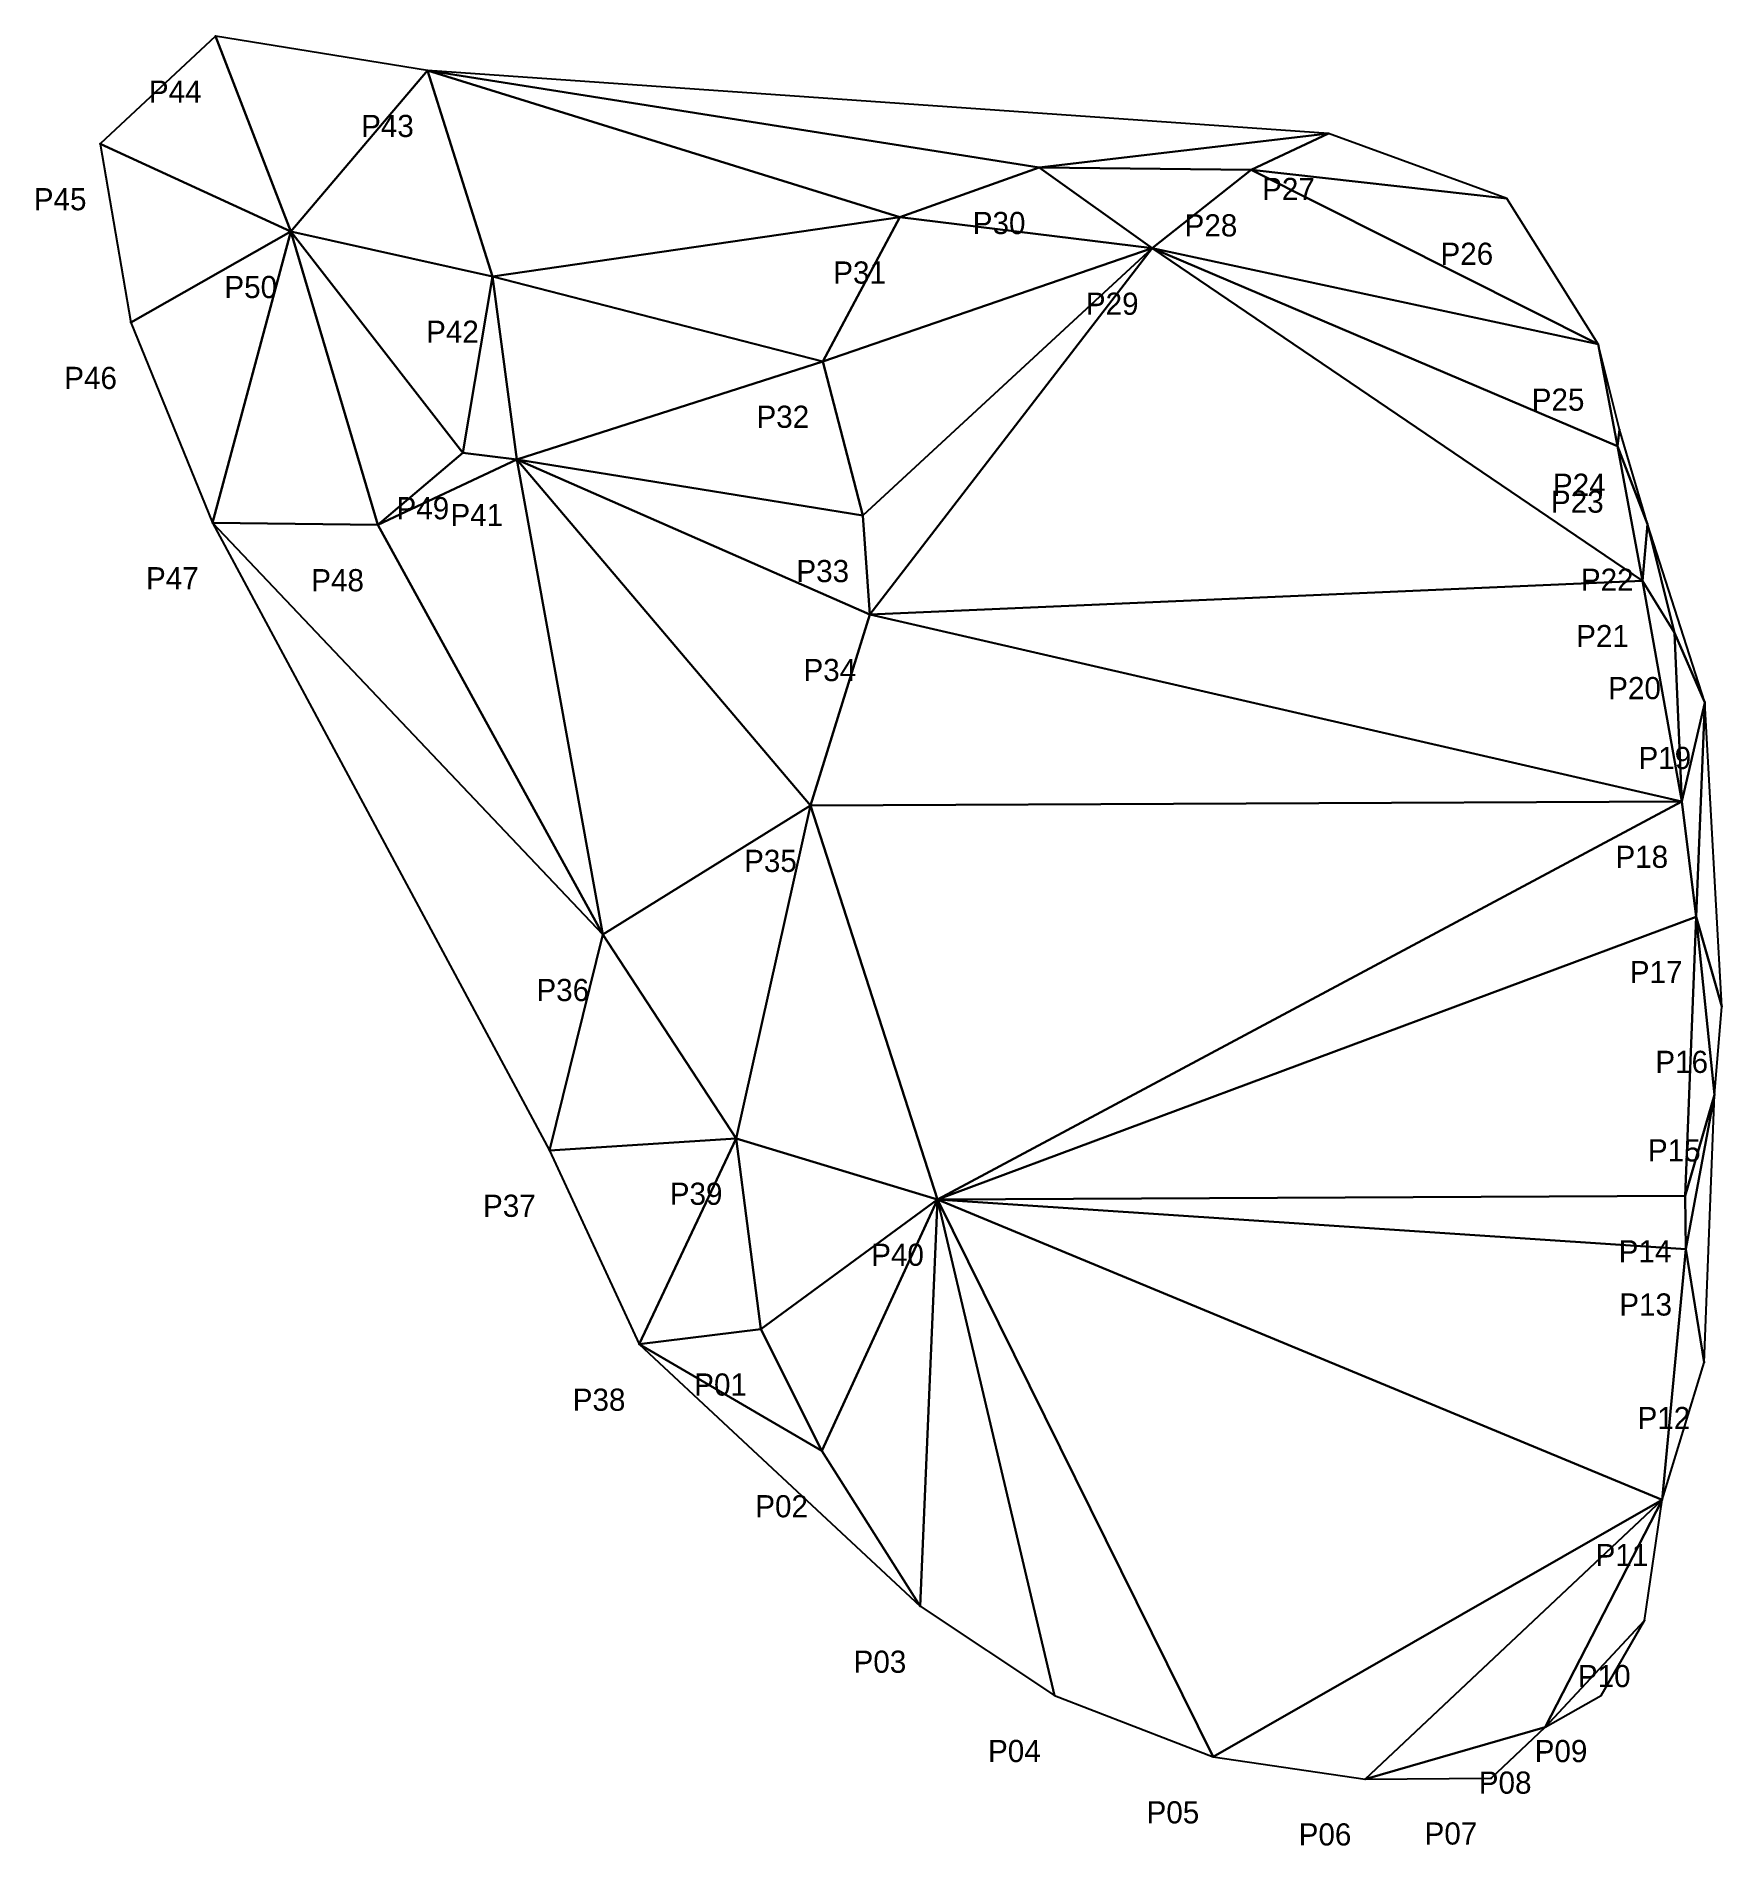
# Model space of a CAD drawing. Header units: metres. Extents: x 2853 to 2929.1, y 3755.3 to 3836.9.
import ezdxf

# ---------------------------------------------------------------- set-up
doc = ezdxf.new("R2010")
doc.units = ezdxf.units.M
doc.layers.add('shiti', color=10, linetype='CONTINUOUS')
doc.layers.add('zhuji', color=50, linetype='CONTINUOUS')

msp = doc.modelspace()

# ---------------------------------------------------------------- linework, layer by layer
for p in [(2861.121, 3836.929, 10.257), (2870.698, 3835.38, 10.19), (2911.361, 3832.537, 10.912), (2855.926, 3832.075, 9.759), (2898.301, 3831.001, 9.079), (2907.862, 3830.895, 10.217), (2919.409, 3829.613, 11.293), (2892.006, 3828.766, 9.044), (2864.528, 3828.113, 14.402), (2903.406, 3827.358, 10.59), (2873.631, 3826.094, 10.234), (2857.301, 3824.011, 9.985), (2923.527, 3823.03, 11.157), (2888.541, 3822.258, 9.095), (2924.484, 3819.19, 11.384), (2872.296, 3818.132, 9.613), (2874.729, 3817.825, 9.767), (2924.395, 3818.429, 10.966), (2860.992, 3814.973, 9.714), (2868.448, 3814.884, 9.482), (2890.342, 3815.296, 9.343), (2925.745, 3814.905, 9.86), (2925.532, 3812.363, 9.903), (2890.661, 3810.832, 9.29), (2926.977, 3810.016, 9.309), (2928.345, 3806.864, 9.614), (2927.305, 3802.405, 9.353), (2887.983, 3802.221, 9.124), (2927.951, 3797.203, 9.975), (2878.61, 3796.394, 9.47), (2929.106, 3793.153, 9.612), (2928.771, 3789.161, 9.612), (2884.628, 3787.202, 11.792), (2876.201, 3786.659, 9.78), (2893.717, 3784.449, 16.808), (2927.451, 3784.604, 9.804), (2927.48, 3782.205, 9.804), (2880.248, 3777.909, 9.524), (2885.732, 3778.594, 9.468), (2928.302, 3777.081, 10.034), (2888.487, 3773.103, 9.533), (2926.411, 3770.899, 10.235), (2892.923, 3766.087, 9.669), (2925.61, 3765.44, 10.079), (2898.991, 3762.06, 9.996), (2923.66, 3762.056, 10.599), (2921.138, 3760.633, 10.982), (2906.144, 3759.293, 10.081), (2913.009, 3758.296, 10.138), (2918.692, 3758.338, 10.244)]:
    msp.add_point(p)
at = {"layer": 'shiti'}
for points in [[(2864.528, 3828.113), (2861.121, 3836.929), (2855.926, 3832.075), (2864.528, 3828.113)], [(2864.528, 3828.113), (2870.698, 3835.38), (2861.121, 3836.929), (2864.528, 3828.113)], [(2864.528, 3828.113), (2873.631, 3826.094), (2870.698, 3835.38), (2864.528, 3828.113)], [(2870.698, 3835.38), (2898.301, 3831.001), (2911.361, 3832.537), (2870.698, 3835.38)], [(2870.698, 3835.38), (2892.006, 3828.766), (2898.301, 3831.001), (2870.698, 3835.38)], [(2870.698, 3835.38), (2873.631, 3826.094), (2892.006, 3828.766), (2870.698, 3835.38)], [(2898.301, 3831.001), (2907.862, 3830.895), (2911.361, 3832.537), (2898.301, 3831.001)], [(2907.862, 3830.895), (2919.409, 3829.613), (2911.361, 3832.537), (2907.862, 3830.895)], [(2864.528, 3828.113), (2855.926, 3832.075), (2857.301, 3824.011), (2864.528, 3828.113)], [(2892.006, 3828.766), (2903.406, 3827.358), (2898.301, 3831.001), (2892.006, 3828.766)], [(2898.301, 3831.001), (2903.406, 3827.358), (2907.862, 3830.895), (2898.301, 3831.001)], [(2903.406, 3827.358), (2923.527, 3823.03), (2907.862, 3830.895), (2903.406, 3827.358)], [(2907.862, 3830.895), (2923.527, 3823.03), (2919.409, 3829.613), (2907.862, 3830.895)], [(2873.631, 3826.094), (2888.541, 3822.258), (2892.006, 3828.766), (2873.631, 3826.094)], [(2888.541, 3822.258), (2903.406, 3827.358), (2892.006, 3828.766), (2888.541, 3822.258)], [(2864.528, 3828.113), (2857.301, 3824.011), (2860.992, 3814.973), (2864.528, 3828.113)], [(2864.528, 3828.113), (2860.992, 3814.973), (2868.448, 3814.884), (2864.528, 3828.113)], [(2864.528, 3828.113), (2872.296, 3818.132), (2873.631, 3826.094), (2864.528, 3828.113)], [(2864.528, 3828.113), (2868.448, 3814.884), (2872.296, 3818.132), (2864.528, 3828.113)], [(2890.342, 3815.296), (2903.406, 3827.358), (2888.541, 3822.258), (2890.342, 3815.296)], [(2890.661, 3810.832), (2903.406, 3827.358), (2890.342, 3815.296), (2890.661, 3810.832)], [(2890.661, 3810.832), (2925.532, 3812.363), (2903.406, 3827.358), (2890.661, 3810.832)], [(2903.406, 3827.358), (2925.532, 3812.363), (2924.395, 3818.429), (2903.406, 3827.358)], [(2903.406, 3827.358), (2924.395, 3818.429), (2923.527, 3823.03), (2903.406, 3827.358)], [(2872.296, 3818.132), (2874.729, 3817.825), (2873.631, 3826.094), (2872.296, 3818.132)], [(2873.631, 3826.094), (2874.729, 3817.825), (2888.541, 3822.258), (2873.631, 3826.094)], [(2923.527, 3823.03), (2924.395, 3818.429), (2924.484, 3819.19), (2923.527, 3823.03)], [(2874.729, 3817.825), (2890.342, 3815.296), (2888.541, 3822.258), (2874.729, 3817.825)], [(2924.484, 3819.19), (2924.395, 3818.429), (2925.745, 3814.905), (2924.484, 3819.19)], [(2872.296, 3818.132), (2868.448, 3814.884), (2874.729, 3817.825), (2872.296, 3818.132)], [(2868.448, 3814.884), (2878.61, 3796.394), (2874.729, 3817.825), (2868.448, 3814.884)], [(2874.729, 3817.825), (2878.61, 3796.394), (2887.983, 3802.221), (2874.729, 3817.825)], [(2874.729, 3817.825), (2887.983, 3802.221), (2890.661, 3810.832), (2874.729, 3817.825)], [(2874.729, 3817.825), (2890.661, 3810.832), (2890.342, 3815.296), (2874.729, 3817.825)], [(2924.395, 3818.429), (2925.532, 3812.363), (2925.745, 3814.905), (2924.395, 3818.429)], [(2860.992, 3814.973), (2876.201, 3786.659), (2878.61, 3796.394), (2860.992, 3814.973)], [(2868.448, 3814.884), (2860.992, 3814.973), (2878.61, 3796.394), (2868.448, 3814.884)], [(2925.745, 3814.905), (2925.532, 3812.363), (2926.977, 3810.016), (2925.745, 3814.905)], [(2925.745, 3814.905), (2926.977, 3810.016), (2928.345, 3806.864), (2925.745, 3814.905)], [(2890.661, 3810.832), (2927.305, 3802.405), (2925.532, 3812.363), (2890.661, 3810.832)], [(2925.532, 3812.363), (2927.305, 3802.405), (2926.977, 3810.016), (2925.532, 3812.363)], [(2887.983, 3802.221), (2927.305, 3802.405), (2890.661, 3810.832), (2887.983, 3802.221)], [(2926.977, 3810.016), (2927.305, 3802.405), (2928.345, 3806.864), (2926.977, 3810.016)], [(2928.345, 3806.864), (2927.305, 3802.405), (2927.951, 3797.203), (2928.345, 3806.864)], [(2928.345, 3806.864), (2927.951, 3797.203), (2929.106, 3793.153), (2928.345, 3806.864)], [(2893.717, 3784.449), (2927.305, 3802.405), (2887.983, 3802.221), (2893.717, 3784.449)], [(2893.717, 3784.449), (2927.951, 3797.203), (2927.305, 3802.405), (2893.717, 3784.449)], [(2884.628, 3787.202), (2887.983, 3802.221), (2878.61, 3796.394), (2884.628, 3787.202)], [(2893.717, 3784.449), (2887.983, 3802.221), (2884.628, 3787.202), (2893.717, 3784.449)], [(2893.717, 3784.449), (2927.451, 3784.604), (2927.951, 3797.203), (2893.717, 3784.449)], [(2927.951, 3797.203), (2927.451, 3784.604), (2928.771, 3789.161), (2927.951, 3797.203)], [(2927.951, 3797.203), (2928.771, 3789.161), (2929.106, 3793.153), (2927.951, 3797.203)], [(2884.628, 3787.202), (2878.61, 3796.394), (2876.201, 3786.659), (2884.628, 3787.202)], [(2928.771, 3789.161), (2927.451, 3784.604), (2927.48, 3782.205), (2928.771, 3789.161)], [(2928.771, 3789.161), (2927.48, 3782.205), (2928.302, 3777.081), (2928.771, 3789.161)], [(2884.628, 3787.202), (2876.201, 3786.659), (2880.248, 3777.909), (2884.628, 3787.202)], [(2884.628, 3787.202), (2880.248, 3777.909), (2885.732, 3778.594), (2884.628, 3787.202)], [(2893.717, 3784.449), (2884.628, 3787.202), (2885.732, 3778.594), (2893.717, 3784.449)], [(2893.717, 3784.449), (2885.732, 3778.594), (2888.487, 3773.103), (2893.717, 3784.449)], [(2893.717, 3784.449), (2888.487, 3773.103), (2892.923, 3766.087), (2893.717, 3784.449)], [(2893.717, 3784.449), (2892.923, 3766.087), (2898.991, 3762.06), (2893.717, 3784.449)], [(2893.717, 3784.449), (2927.48, 3782.205), (2927.451, 3784.604), (2893.717, 3784.449)], [(2893.717, 3784.449), (2898.991, 3762.06), (2906.144, 3759.293), (2893.717, 3784.449)], [(2893.717, 3784.449), (2906.144, 3759.293), (2926.411, 3770.899), (2893.717, 3784.449)], [(2893.717, 3784.449), (2926.411, 3770.899), (2927.48, 3782.205), (2893.717, 3784.449)], [(2927.48, 3782.205), (2926.411, 3770.899), (2928.302, 3777.081), (2927.48, 3782.205)], [(2880.248, 3777.909), (2888.487, 3773.103), (2885.732, 3778.594), (2880.248, 3777.909)], [(2880.248, 3777.909), (2892.923, 3766.087), (2888.487, 3773.103), (2880.248, 3777.909)], [(2926.411, 3770.899), (2906.144, 3759.293), (2913.009, 3758.296), (2926.411, 3770.899)], [(2926.411, 3770.899), (2913.009, 3758.296), (2921.138, 3760.633), (2926.411, 3770.899)], [(2926.411, 3770.899), (2921.138, 3760.633), (2925.61, 3765.44), (2926.411, 3770.899)], [(2925.61, 3765.44), (2921.138, 3760.633), (2923.66, 3762.056), (2925.61, 3765.44)], [(2921.138, 3760.633), (2913.009, 3758.296), (2918.692, 3758.338), (2921.138, 3760.633)]]:
    msp.add_lwpolyline(points, dxfattribs=at)

# ---------------------------------------------------------------- texts
at = {"layer": 'zhuji'}
for s, p in [('P44', (2858.121, 3833.929)), ('P43', (2867.698, 3832.38)), ('P45', (2852.926, 3829.075)), ('P27', (2908.361, 3829.537)), ('P30', (2895.301, 3828.001)), ('P28', (2904.862, 3827.895)), ('P26', (2916.409, 3826.613)), ('P50', (2861.528, 3825.113)), ('P31', (2889.006, 3825.766)), ('P29', (2900.406, 3824.358)), ('P42', (2870.631, 3823.094)), ('P46', (2854.301, 3821.011)), ('P32', (2885.541, 3819.258)), ('P25', (2920.527, 3820.03)), ('P24', (2921.484, 3816.19)), ('P23', (2921.395, 3815.429)), ('P49', (2869.296, 3815.132)), ('P41', (2871.729, 3814.825)), ('P47', (2857.992, 3811.973)), ('P33', (2887.342, 3812.296)), ('P48', (2865.448, 3811.884)), ('P22', (2922.745, 3811.905)), ('P21', (2922.532, 3809.363)), ('P34', (2887.661, 3807.832)), ('P20', (2923.977, 3807.016)), ('P19', (2925.345, 3803.864)), ('P35', (2884.983, 3799.221)), ('P18', (2924.305, 3799.405)), ('P17', (2924.951, 3794.203)), ('P36', (2875.61, 3793.394)), ('P16', (2926.106, 3790.153)), ('P15', (2925.771, 3786.161)), ('P39', (2881.628, 3784.202)), ('P37', (2873.201, 3783.659)), ('P40', (2890.717, 3781.449)), ('P14', (2924.451, 3781.604)), ('P13', (2924.48, 3779.205)), ('P01', (2882.732, 3775.594)), ('P38', (2877.248, 3774.909)), ('P12', (2925.302, 3774.081)), ('P02', (2885.487, 3770.103)), ('P11', (2923.411, 3767.899)), ('P03', (2889.923, 3763.087)), ('P10', (2922.61, 3762.44)), ('P04', (2895.991, 3759.06)), ('P09', (2920.66, 3759.056)), ('P08', (2918.138, 3757.633)), ('P05', (2903.144, 3756.293)), ('P06', (2910.009, 3755.296)), ('P07', (2915.692, 3755.338))]:
    msp.add_text(s, height=1, dxfattribs=at).set_placement(p)

doc.saveas('drawing.dxf')
